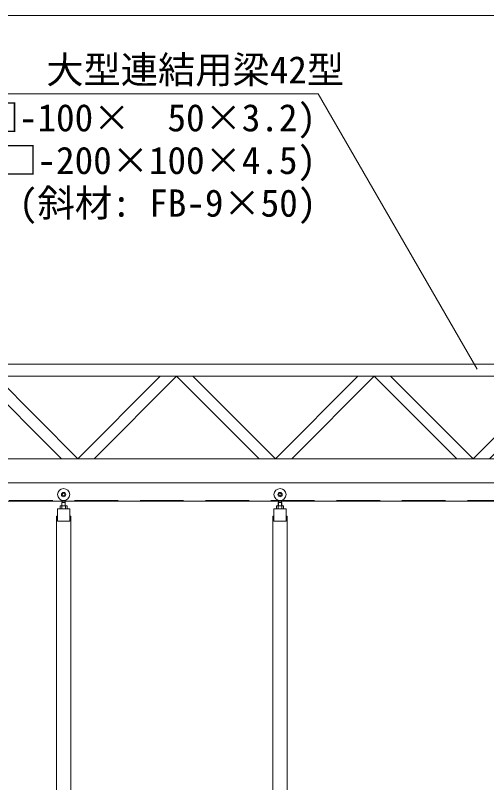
# Model space of a CAD drawing. Units: millimetres, scale not verified. Extents: x -13484 to 18716, y -23100 to 23100.
# Drawn here: x -8348 to -6405, y 9116 to 12281 of the extents above; entities that cross this region are included whole.
import ezdxf
from ezdxf.enums import TextEntityAlignment as Align

# ---------------------------------------------------------------- set-up
doc = ezdxf.new("R2010")
doc.units = ezdxf.units.MM
doc.header["$LTSCALE"] = 150
doc.linetypes.add('DASHED1', pattern=[1.8, 1.2, -0.6])
for name, color, linetype, lineweight in [('0-6_ﾎﾞﾙﾄ類', 2, 'Continuous', 18), ('0-B_寸法', 3, 'Continuous', 18), ('1-0_大型連結用梁42', 7, 'Continuous', 18), ('1-3_中央走行棒', 7, 'Continuous', 18), ('1-7_吊車', 4, 'DASHED1', 9), ('1-B_文字', 7, 'Continuous', 18)]:
    doc.layers.add(name, color=color, linetype=linetype, lineweight=lineweight)
doc.styles.add('ＭＳ ゴシック', font='')
doc.styles.get('ＭＳ ゴシック').set_extended_font_data('MS Gothic')

msp = doc.modelspace()

# ---------------------------------------------------------------- linework, layer by layer
at = {"layer": '0-6_ﾎﾞﾙﾄ類'}
for p, q in [((-8160.3, 10258), (-8138, 10258)), ((-8160.3, 10258), (-8156.7, 10258)), ((-8156.7, 10256), (-8156.7, 10245)), ((-8141.7, 10258), (-8138, 10258)), ((-8141.7, 10256), (-8141.7, 10245)), ((-7267.8, 10258), (-7245.5, 10258)), ((-7267.8, 10258), (-7264.2, 10258)), ((-7264.2, 10256), (-7264.2, 10245)), ((-7249.2, 10258), (-7245.5, 10258)), ((-7249.2, 10256), (-7249.2, 10245))]:
    msp.add_line(p, q, dxfattribs=at)
for points in [[(-8134.4, 10256), (-8134.4, 10245), (-8163.9, 10245), (-8163.9, 10256)], [(-7241.9, 10256), (-7241.9, 10245), (-7271.4, 10245), (-7271.4, 10256)]]:
    msp.add_lwpolyline(points, dxfattribs=at)
for centre, radius, start, end in [((-8160.3, 10253.7), 4.29, 32.227, 147.773), ((-8149.2, 10242.9), 15.1, 60.137, 119.863), ((-8138, 10253.7), 4.29, 32.227, 147.773), ((-7267.8, 10253.7), 4.29, 32.227, 147.773), ((-7256.7, 10242.9), 15.1, 60.137, 119.863), ((-7245.5, 10253.7), 4.29, 32.227, 147.773)]:
    msp.add_arc(centre, radius, start, end, dxfattribs=at)
at = {"layer": '0-B_寸法'}
msp.add_line((-9876.2, 12280.8), (4347.8, 12280.8), dxfattribs=at)
at = {"layer": '1-0_大型連結用梁42', "color": 4, "linetype": 'DASHED1', "lineweight": 9}
msp.add_line((-5764.2, 10279), (-9894.2, 10279), dxfattribs=at)
at = {"layer": '1-0_大型連結用梁42'}
for points in [[(-9313.2, 10792), (-5776.2, 10792), (-5776.2, 10842), (-9334.7, 10842)], [(-8090.7, 10452), (-8430.7, 10792), (-8498.2, 10792), (-8158.2, 10452)], [(-8090.7, 10452), (-7750.7, 10792), (-7683.2, 10792), (-8023.2, 10452)], [(-7275.7, 10452), (-7615.7, 10792), (-7683.2, 10792), (-7343.2, 10452)], [(-7275.7, 10452), (-6935.7, 10792), (-6868.2, 10792), (-7208.2, 10452)], [(-6460.7, 10452), (-6800.7, 10792), (-6868.2, 10792), (-6528.2, 10452)], [(-6460.7, 10452), (-6120.7, 10792), (-6053.2, 10792), (-6393.2, 10452)]]:
    msp.add_lwpolyline(points, close=True, dxfattribs=at)
for points in [[(-9664.2, 10452), (-5776.2, 10452), (-5776.2, 10352), (-9664.2, 10352)], [(-9664.2, 10352), (-5764.2, 10352), (-5764.2, 10277), (-9739.2, 10277)]]:
    msp.add_lwpolyline(points, dxfattribs=at)
at = {"layer": '1-3_中央走行棒'}
for points in [[(-8174.2, 10195), (-8124.2, 10195), (-8124.2, 10245), (-8174.2, 10245)], [(-7281.7, 10195), (-7231.7, 10195), (-7231.7, 10245), (-7281.7, 10245)]]:
    msp.add_lwpolyline(points, close=True, dxfattribs=at)
for points in [[(-8174.2, 10215), (-8179.2, 10215), (-8179.2, 8883)], [(-8119.2, 8883), (-8119.2, 10215), (-8124.2, 10215)], [(-7281.7, 10215), (-7286.7, 10215), (-7286.7, 8883)], [(-7226.7, 8883), (-7226.7, 10215), (-7231.7, 10215)]]:
    msp.add_lwpolyline(points, dxfattribs=at)
at = {"layer": '1-7_吊車', "color": 7, "linetype": 'Continuous', "lineweight": 18}
for p, q in [((-8157.1, 10258), (-8157.1, 10258)), ((-8155.9, 10258), (-8155.9, 10271)), ((-8155.4, 10271), (-8155.4, 10279.8)), ((-8142.9, 10271), (-8142.9, 10279.8)), ((-8142.5, 10258), (-8142.5, 10271)), ((-8141.2, 10258), (-8141.2, 10258)), ((-7264.6, 10258), (-7264.6, 10258)), ((-7263.4, 10258), (-7263.4, 10271)), ((-7262.9, 10271), (-7262.9, 10279.8)), ((-7250.4, 10271), (-7250.4, 10279.8)), ((-7250, 10258), (-7250, 10271)), ((-7248.7, 10258), (-7248.7, 10258))]:
    msp.add_line(p, q, dxfattribs=at)
for points in [[(-8157.1, 10258), (-8156.2, 10258), (-8156.2, 10271), (-8149.2, 10271)], [(-8141.2, 10258), (-8142.2, 10258), (-8142.2, 10271), (-8149.2, 10271)], [(-7264.6, 10258), (-7263.7, 10258), (-7263.7, 10271), (-7256.7, 10271)], [(-7248.7, 10258), (-7249.7, 10258), (-7249.7, 10271), (-7256.7, 10271)]]:
    msp.add_lwpolyline(points, dxfattribs=at)
for centre, radius in [((-8149.2, 10304), 25), ((-7256.7, 10304), 25), ((-8149.2, 10304), 9), ((-8149.2, 10304), 5), ((-7256.7, 10304), 9), ((-7256.7, 10304), 5)]:
    msp.add_circle(centre, radius, dxfattribs=at)
at = {"layer": '1-B_文字'}
for p, q in [((-9216.4, 11957.5), (-7140, 11957.5)), ((-7100.1, 11957.5), (-7140, 11957.5)), ((-6443.2, 10820.7), (-7100.1, 11957.5))]:
    msp.add_line(p, q, dxfattribs=at)

# ---------------------------------------------------------------- texts
at = {"layer": '1-B_文字', "style": 'ＭＳ ゴシック'}
for s, p in [('             大型連結用梁42型', (-9216.4, 11966.2)), ('(上弦材：2□-100×  50×3.2)', (-9254.8, 11768.6)), ('(下弦材：  □-200×100×4.5)', (-9254.8, 11592.6)), ('(斜材: FB-9×50)', (-8333.2, 11416.6))]:
    msp.add_text(s, height=112.6, dxfattribs=at).set_placement(p, align=Align.BOTTOM_LEFT)

doc.saveas('drawing.dxf')
